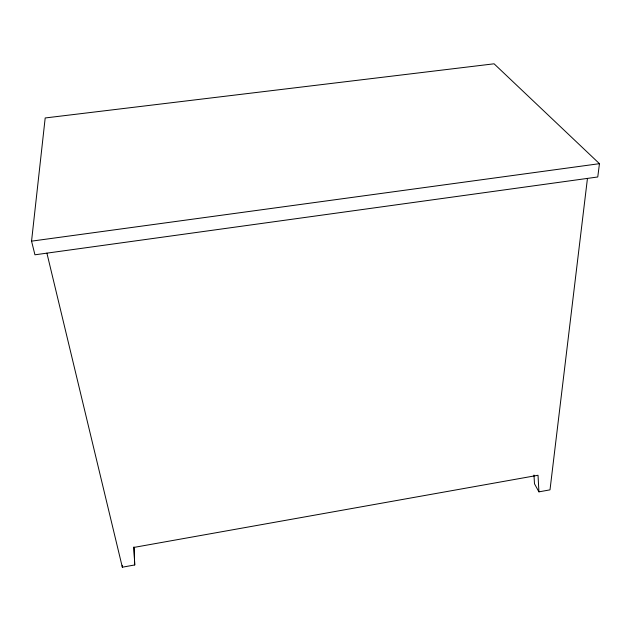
<?xml version="1.0" encoding="UTF-8"?>
<svg xmlns="http://www.w3.org/2000/svg" width="631" height="631" viewBox="0 0 631 631"><rect width="100%" height="100%" fill="white"/><g stroke="black" fill="none" stroke-linecap="round" stroke-linejoin="round"><path stroke-width="0.95" d="M31.55 241.152L45.187 117.965L494.081 63.802L599.45 163.674L597.762 176.98L34.942 254.798L31.55 241.152L599.45 163.674M587.453 178.407L550.003 489.853L538.929 491.857L534.489 483.803L533.976 475.048M46.907 253.141L122.335 567.198L134.726 564.958L133.977 547.408L538.022 475.269L538.929 491.857M134.726 564.958L133.914 546.943M122.272 565.337L122.335 567.198"/></g></svg>
